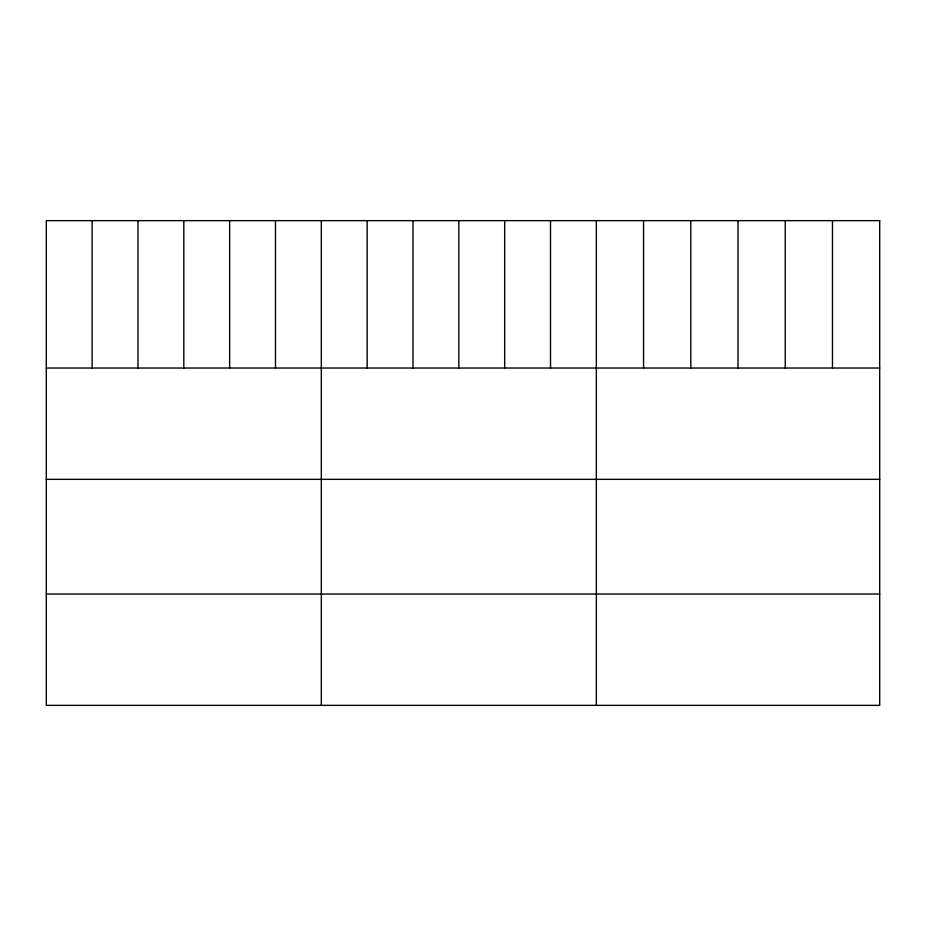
<?xml version="1.0" encoding="UTF-8"?>
<svg xmlns="http://www.w3.org/2000/svg" width="926" height="926" viewBox="0 0 926 926"><rect width="100%" height="100%" fill="white"/><g stroke="black" fill="none" stroke-linecap="round" stroke-linejoin="round"><path stroke-width="1.39" d="M46.3 368.027L879.7 368.027M46.3 479.344L879.7 479.344M46.3 594.041L879.7 594.041M832.474 220.643L832.474 368.027M785.248 220.643L785.248 368.027M738.022 220.643L738.022 368.027M690.796 220.643L690.796 368.027M643.57 220.643L643.57 368.027M596.344 220.643L596.344 705.357M550.507 220.643L550.507 368.027M504.67 220.643L504.67 368.027M458.833 220.643L458.833 368.027M412.996 220.643L412.996 368.027M367.159 220.643L367.159 368.027M321.322 220.643L321.322 705.357M275.485 220.643L275.485 368.027M229.648 220.643L229.648 368.027M183.811 220.643L183.811 368.027M137.974 220.643L137.974 368.027M92.137 220.643L92.137 368.027M879.7 220.643L46.3 220.643L46.3 705.357L879.7 705.357L879.7 220.643"/></g></svg>
